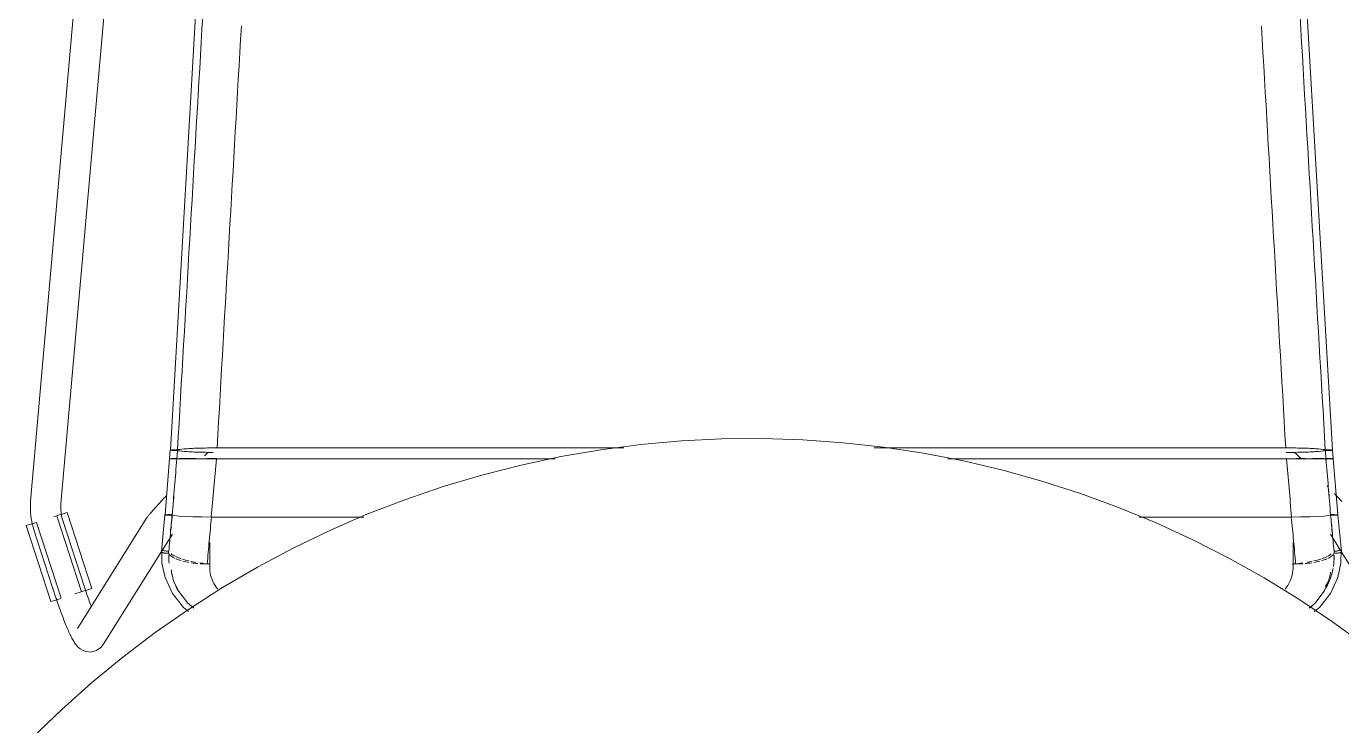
# Model space of a CAD drawing. Header units: millimetres. Extents: x 79795 to 317870, y -36033 to 97293.
# Drawn here: x 172199 to 172718, y 12592 to 12868 of the extents above; entities that cross this region are included whole.
import ezdxf

# ---------------------------------------------------------------- set-up
doc = ezdxf.new("R2010")
doc.units = ezdxf.units.MM
doc.header["$MEASUREMENT"] = 0
doc.layers.add('I-FURN', color=8, linetype='CONTINUOUS', lineweight=9)

msp = doc.modelspace()

# ---------------------------------------------------------------- linework, layer by layer
at = {"layer": 'I-FURN'}
for p, q in [((172239.49, 13124.18), (172200.54, 12680.86)), ((172212.5, 12679.81), (172249.79, 13104.31)), ((172274.98, 13032.89), (172255.69, 12700.98)), ((172695.21, 13032.89), (172714.5, 12700.98)), ((172441.5, 12703.19), (172425.63, 12701.13)), ((172457.43, 12704.62), (172441.5, 12703.19)), ((172473.41, 12705.4), (172457.43, 12704.62)), ((172489.41, 12705.55), (172473.41, 12705.4)), ((172505.4, 12705.06), (172489.41, 12705.55)), ((172521.36, 12703.93), (172505.4, 12705.06)), ((172537.26, 12702.16), (172521.36, 12703.93)), ((172255.41, 12697.63), (172253.59, 12675.42)), ((172255.48, 12697.63), (172255.41, 12697.63)), ((172255.41, 12697.63), (172255.48, 12697.62)), ((172255.42, 12697.63), (172255.68, 12700.98)), ((172255.48, 12697.62), (172255.42, 12697.63)), ((172255.42, 12697.63), (172255.48, 12697.63)), ((172255.96, 12697.62), (172255.67, 12697.62)), ((172255.67, 12697.62), (172255.96, 12697.62)), ((172255.75, 12701.01), (172255.69, 12700.98)), ((172255.69, 12700.98), (172255.76, 12700.96)), ((172255.94, 12701.04), (172255.75, 12701.01)), ((172255.76, 12700.96), (172255.95, 12700.93)), ((172256.23, 12701.06), (172255.94, 12701.04)), ((172255.95, 12700.93), (172256.24, 12700.91)), ((172256.35, 12697.63), (172255.96, 12697.63)), ((172256.35, 12697.62), (172255.96, 12697.62)), ((172255.96, 12697.62), (172256.34, 12697.62)), ((172255.97, 12697.63), (172256.35, 12697.63)), ((172256.62, 12701.08), (172256.23, 12701.06)), ((172256.24, 12700.91), (172256.62, 12700.89)), ((172256.34, 12697.62), (172256.79, 12697.62)), ((172256.35, 12697.63), (172256.8, 12697.63)), ((172256.8, 12697.63), (172256.35, 12697.63)), ((172256.8, 12697.62), (172256.35, 12697.62)), ((172257.07, 12701.09), (172256.62, 12701.08)), ((172256.62, 12700.89), (172257.07, 12700.88)), ((172256.79, 12697.62), (172257.28, 12697.62)), ((172256.8, 12697.63), (172257.29, 12697.63)), ((172257.29, 12697.63), (172256.8, 12697.63)), ((172257.29, 12697.62), (172256.8, 12697.62)), ((172257.56, 12701.09), (172257.07, 12701.09)), ((172257.07, 12700.88), (172257.57, 12700.87)), ((172257.28, 12697.62), (172257.78, 12697.62)), ((172257.29, 12697.63), (172257.79, 12697.63)), ((172257.79, 12697.63), (172257.29, 12697.63)), ((172257.78, 12697.62), (172257.29, 12697.62)), ((172258.05, 12701.09), (172257.56, 12701.09)), ((172257.57, 12700.87), (172258.06, 12700.88)), ((172258.25, 12697.62), (172257.78, 12697.62)), ((172257.78, 12697.62), (172258.25, 12697.62)), ((172257.79, 12697.63), (172258.26, 12697.63)), ((172258.26, 12697.63), (172257.79, 12697.63)), ((172258.52, 12701.08), (172258.05, 12701.09)), ((172258.06, 12700.88), (172258.53, 12700.88)), ((172259.14, 12697.6), (172258.25, 12697.62)), ((172258.25, 12697.62), (172259.14, 12697.6)), ((172259.41, 12701.29), (172258.52, 12701.08)), ((172258.53, 12700.88), (172259.43, 12700.67)), ((172260.88, 12697.59), (172259.14, 12697.6)), ((172259.14, 12697.6), (172260.89, 12697.59)), ((172260.9, 12697.66), (172259.15, 12697.65)), ((172259.16, 12697.65), (172260.91, 12697.66)), ((172261.16, 12701.49), (172259.41, 12701.29)), ((172259.43, 12700.67), (172261.18, 12700.48)), ((172263.39, 12697.58), (172260.89, 12697.59)), ((172260.89, 12697.59), (172263.39, 12697.58)), ((172263.4, 12697.67), (172260.9, 12697.66)), ((172260.91, 12697.66), (172263.41, 12697.67)), ((172263.66, 12701.65), (172261.16, 12701.49)), ((172261.18, 12700.48), (172263.68, 12700.32)), ((172265.82, 12697.57), (172263.39, 12697.58)), ((172263.39, 12697.58), (172266.52, 12697.57)), ((172265.82, 12697.68), (172263.4, 12697.67)), ((172263.41, 12697.67), (172265.82, 12697.68)), ((172266.79, 12701.77), (172263.66, 12701.65)), ((172263.68, 12700.32), (172266.8, 12700.2)), ((172270.09, 12697.56), (172266.52, 12697.57)), ((172266.52, 12697.57), (172270.09, 12697.56)), ((172270.36, 12701.85), (172266.79, 12701.77)), ((172266.8, 12700.2), (172270.35, 12700.12)), ((172270.65, 12700.24), (172269.18, 12698.71)), ((172270.09, 12697.69), (172273.87, 12697.69)), ((172273.87, 12697.69), (172270.09, 12697.69)), ((172273.88, 12697.56), (172270.09, 12697.56)), ((172270.09, 12697.56), (172273.88, 12697.56)), ((172270.35, 12700.12), (172272.6, 12700.09)), ((172274.14, 12701.88), (172270.36, 12701.85)), ((172407.62, 12697.56), (172273.88, 12697.56)), ((172273.88, 12697.56), (172407.62, 12697.56)), ((172434.72, 12701.88), (172274.14, 12701.88)), ((172274.14, 12701.88), (172434.72, 12701.88)), ((172409.86, 12698.44), (172394.21, 12695.11)), ((172425.63, 12701.13), (172409.86, 12698.44)), ((172696.04, 12701.88), (172533.45, 12701.88)), ((172533.45, 12701.88), (172696.04, 12701.88)), ((172553.08, 12699.75), (172537.26, 12702.16)), ((172568.79, 12696.72), (172553.08, 12699.75)), ((172696.31, 12697.56), (172562.67, 12697.56)), ((172562.67, 12697.56), (172696.31, 12697.56)), ((172699.83, 12701.85), (172696.04, 12701.88)), ((172696.16, 12700.09), (172699.84, 12700.12)), ((172700.1, 12697.56), (172696.31, 12697.56)), ((172696.31, 12697.56), (172700.1, 12697.56)), ((172702.11, 12697.57), (172699.53, 12700.24)), ((172703.39, 12701.77), (172699.83, 12701.85)), ((172699.84, 12700.12), (172703.39, 12700.2)), ((172700.1, 12697.69), (172703.66, 12697.68)), ((172703.66, 12697.68), (172700.1, 12697.69)), ((172703.66, 12697.57), (172700.1, 12697.56)), ((172700.1, 12697.56), (172703.67, 12697.57)), ((172706.52, 12701.65), (172703.39, 12701.77)), ((172703.39, 12700.2), (172706.51, 12700.32)), ((172706.79, 12697.58), (172703.67, 12697.57)), ((172703.67, 12697.57), (172706.8, 12697.58)), ((172706.51, 12700.32), (172709, 12700.48)), ((172709.03, 12701.49), (172706.52, 12701.65)), ((172706.78, 12697.67), (172709.28, 12697.66)), ((172709.28, 12697.66), (172706.78, 12697.67)), ((172709.3, 12697.59), (172706.8, 12697.58)), ((172706.8, 12697.58), (172709.3, 12697.59)), ((172709, 12700.48), (172710.75, 12700.67)), ((172710.77, 12701.29), (172709.03, 12701.49)), ((172709.28, 12697.66), (172711.03, 12697.65)), ((172711.03, 12697.65), (172709.28, 12697.66)), ((172711.04, 12697.6), (172709.3, 12697.59)), ((172709.3, 12697.59), (172711.05, 12697.6)), ((172710.75, 12700.67), (172711.66, 12700.88)), ((172711.66, 12701.08), (172710.77, 12701.29)), ((172711.93, 12697.62), (172711.04, 12697.6)), ((172711.05, 12697.6), (172711.94, 12697.62)), ((172712.13, 12701.09), (172711.66, 12701.08)), ((172711.66, 12700.88), (172712.13, 12700.88)), ((172711.93, 12697.63), (172712.4, 12697.63)), ((172712.4, 12697.63), (172711.93, 12697.63)), ((172712.4, 12697.62), (172711.93, 12697.62)), ((172711.94, 12697.62), (172712.41, 12697.62)), ((172712.63, 12701.09), (172712.13, 12701.09)), ((172712.13, 12700.88), (172712.62, 12700.87)), ((172712.4, 12697.63), (172712.89, 12697.63)), ((172712.9, 12697.63), (172712.4, 12697.63)), ((172712.9, 12697.62), (172712.4, 12697.62)), ((172712.41, 12697.62), (172712.9, 12697.62)), ((172712.62, 12700.87), (172713.11, 12700.88)), ((172713.12, 12701.09), (172712.63, 12701.09)), ((172712.89, 12697.63), (172713.38, 12697.63)), ((172713.39, 12697.63), (172712.9, 12697.63)), ((172713.39, 12697.62), (172712.9, 12697.62)), ((172712.9, 12697.62), (172713.39, 12697.62)), ((172713.11, 12700.88), (172713.56, 12700.89)), ((172713.57, 12701.08), (172713.12, 12701.09)), ((172713.38, 12697.63), (172713.84, 12697.63)), ((172713.84, 12697.63), (172713.39, 12697.63)), ((172713.84, 12697.62), (172713.39, 12697.62)), ((172713.39, 12697.62), (172713.85, 12697.62)), ((172713.56, 12700.89), (172713.95, 12700.91)), ((172713.95, 12701.06), (172713.57, 12701.08)), ((172713.84, 12697.63), (172714.22, 12697.63)), ((172714.22, 12697.63), (172713.84, 12697.63)), ((172714.22, 12697.62), (172713.84, 12697.62)), ((172713.85, 12697.62), (172714.23, 12697.62)), ((172714.25, 12701.04), (172713.95, 12701.06)), ((172713.95, 12700.91), (172714.24, 12700.93)), ((172714.52, 12697.62), (172714.22, 12697.62)), ((172714.23, 12697.62), (172714.52, 12697.62)), ((172714.24, 12700.93), (172714.43, 12700.96)), ((172714.43, 12701.01), (172714.25, 12701.04)), ((172714.36, 12697.63), (172714.51, 12697.63)), ((172714.52, 12697.63), (172714.36, 12697.63)), ((172714.5, 12700.98), (172714.43, 12701.01)), ((172714.43, 12700.96), (172714.5, 12700.98)), ((172714.77, 12697.63), (172714.5, 12700.98)), ((172714.51, 12697.63), (172714.7, 12697.63)), ((172714.71, 12697.63), (172714.52, 12697.63)), ((172714.7, 12697.62), (172714.52, 12697.62)), ((172714.52, 12697.62), (172714.71, 12697.62)), ((172714.7, 12697.63), (172714.77, 12697.63)), ((172714.77, 12697.63), (172714.7, 12697.62)), ((172714.71, 12697.62), (172714.77, 12697.63)), ((172714.77, 12697.63), (172714.71, 12697.63)), ((172714.77, 12697.63), (172716.6, 12675.42)), ((172394.21, 12695.11), (172378.71, 12691.17)), ((172584.36, 12693.06), (172568.79, 12696.72)), ((172599.78, 12688.78), (172584.36, 12693.06)), ((172363.37, 12686.6), (172348.23, 12681.43)), ((172378.71, 12691.17), (172363.37, 12686.6)), ((172615.01, 12683.89), (172599.78, 12688.78)), ((172712.87, 12686.38), (172712.39, 12686.89)), ((172252.35, 12681.1), (172252.76, 12681.55)), ((172252.76, 12681.55), (172253.18, 12682)), ((172253.18, 12682), (172253.61, 12682.46)), ((172253.61, 12682.46), (172254.06, 12682.93)), ((172348.23, 12681.43), (172333.31, 12675.66)), ((172630.04, 12678.39), (172615.01, 12683.89)), ((172715.68, 12683.41), (172715.23, 12683.9)), ((172716.13, 12682.93), (172715.68, 12683.41)), ((172716.57, 12682.46), (172716.13, 12682.93)), ((172717, 12682), (172716.57, 12682.46)), ((172717.43, 12681.55), (172717, 12682)), ((172717.84, 12681.1), (172717.43, 12681.55)), ((172200.46, 12679.72), (172200.43, 12678.58)), ((172200.43, 12678.58), (172200.45, 12677.44)), ((172200.45, 12677.44), (172200.51, 12676.3)), ((172200.54, 12680.86), (172200.46, 12679.72)), ((172200.51, 12676.3), (172200.61, 12675.16)), ((172212.43, 12678.46), (172212.45, 12679.12)), ((172212.44, 12677.8), (172212.43, 12678.46)), ((172212.48, 12677.13), (172212.44, 12677.8)), ((172212.45, 12679.12), (172212.49, 12679.78)), ((172212.54, 12676.48), (172212.48, 12677.13)), ((172212.49, 12679.78), (172212.5, 12679.81)), ((172212.63, 12675.82), (172212.54, 12676.48)), ((172213.03, 12675.76), (172214.98, 12676.39)), ((172224.67, 12646.39), (172214.98, 12676.39)), ((172247.87, 12676.14), (172248.1, 12676.4)), ((172248.1, 12676.4), (172248.34, 12676.68)), ((172248.34, 12676.68), (172248.6, 12676.98)), ((172248.6, 12676.98), (172248.87, 12677.29)), ((172248.87, 12677.29), (172249.16, 12677.61)), ((172249.16, 12677.61), (172249.46, 12677.94)), ((172249.46, 12677.94), (172249.77, 12678.3)), ((172249.77, 12678.3), (172250.1, 12678.66)), ((172250.1, 12678.66), (172250.45, 12679.04)), ((172250.45, 12679.04), (172250.8, 12679.43)), ((172250.8, 12679.43), (172251.17, 12679.83)), ((172251.17, 12679.83), (172251.55, 12680.24)), ((172251.55, 12680.24), (172251.94, 12680.67)), ((172251.94, 12680.67), (172252.35, 12681.1)), ((172644.83, 12672.3), (172630.04, 12678.39)), ((172718.24, 12680.67), (172717.84, 12681.1)), ((172198.83, 12671.18), (172200.78, 12671.81)), ((172208.52, 12641.17), (172198.83, 12671.18)), ((172200.61, 12675.16), (172200.76, 12674.03)), ((172200.76, 12674.03), (172200.96, 12672.9)), ((172200.78, 12671.81), (172202.75, 12672.44)), ((172200.96, 12672.9), (172201.2, 12671.79)), ((172201.2, 12671.79), (172201.48, 12670.68)), ((172212.56, 12642.48), (172202.87, 12672.48)), ((172209.68, 12674.68), (172210.84, 12675.06)), ((172210.94, 12675.09), (172220.63, 12645.08)), ((172211.06, 12675.13), (172213.03, 12675.76)), ((172212.74, 12675.17), (172212.63, 12675.82)), ((172212.88, 12674.52), (172212.74, 12675.17)), ((172213.05, 12673.88), (172212.88, 12674.52)), ((172213.24, 12673.25), (172213.05, 12673.88)), ((172221.95, 12646.43), (172213.24, 12673.25)), ((172246.34, 12674.16), (172219.03, 12630.57)), ((172246.34, 12674.16), (172246.55, 12674.48)), ((172246.55, 12674.48), (172246.73, 12674.74)), ((172246.73, 12674.74), (172246.91, 12674.97)), ((172246.91, 12674.97), (172247.08, 12675.19)), ((172247.08, 12675.19), (172247.26, 12675.41)), ((172247.26, 12675.41), (172247.45, 12675.64)), ((172247.45, 12675.64), (172247.65, 12675.88)), ((172247.65, 12675.88), (172247.87, 12676.14)), ((172253.58, 12675.42), (172252.16, 12660.93)), ((172253.65, 12675.45), (172253.58, 12675.42)), ((172253.58, 12675.42), (172253.65, 12675.4)), ((172253.59, 12675.42), (172253.65, 12675.45)), ((172253.66, 12675.4), (172253.59, 12675.42)), ((172253.84, 12675.47), (172253.65, 12675.45)), ((172253.65, 12675.45), (172253.84, 12675.47)), ((172253.65, 12675.4), (172253.84, 12675.37)), ((172254.13, 12675.5), (172253.84, 12675.47)), ((172253.84, 12675.47), (172254.13, 12675.5)), ((172253.84, 12675.37), (172254.14, 12675.35)), ((172254.14, 12675.35), (172253.85, 12675.37)), ((172254.51, 12675.51), (172254.13, 12675.5)), ((172254.13, 12675.5), (172254.51, 12675.51)), ((172254.14, 12675.35), (172254.52, 12675.34)), ((172254.53, 12675.34), (172254.14, 12675.35)), ((172254.96, 12675.52), (172254.51, 12675.51)), ((172254.51, 12675.51), (172254.97, 12675.52)), ((172254.52, 12675.34), (172254.98, 12675.33)), ((172254.98, 12675.33), (172254.53, 12675.34)), ((172255.45, 12675.53), (172254.96, 12675.52)), ((172254.97, 12675.52), (172255.46, 12675.53)), ((172254.98, 12675.33), (172255.47, 12675.32)), ((172255.47, 12675.32), (172254.98, 12675.33)), ((172255.47, 12675.32), (172255.96, 12675.32)), ((172255.97, 12675.32), (172255.47, 12675.32)), ((172256.42, 12675.52), (172255.95, 12675.53)), ((172255.95, 12675.53), (172256.42, 12675.52)), ((172255.96, 12675.32), (172256.44, 12675.33)), ((172256.44, 12675.33), (172255.97, 12675.32)), ((172256.44, 12675.33), (172257.33, 12675.14)), ((172257.32, 12675.14), (172256.44, 12675.33)), ((172257.33, 12675.14), (172259.06, 12674.96)), ((172259.04, 12674.96), (172257.33, 12675.14)), ((172259.06, 12674.96), (172261.54, 12674.81)), ((172261.5, 12674.81), (172259.06, 12674.96)), ((172261.54, 12674.81), (172264.64, 12674.69)), ((172264.57, 12674.7), (172261.54, 12674.81)), ((172264.64, 12674.69), (172268.07, 12674.62)), ((172268.08, 12674.62), (172264.64, 12674.69)), ((172268.17, 12674.62), (172271.93, 12674.59)), ((172271.81, 12674.59), (172268.17, 12674.62)), ((172271.93, 12674.59), (172332.05, 12674.59)), ((172332.05, 12674.59), (172271.93, 12674.59)), ((172333.31, 12675.66), (172318.63, 12669.29)), ((172638.14, 12674.59), (172698.25, 12674.59)), ((172698.25, 12674.59), (172638.14, 12674.59)), ((172659.37, 12665.61), (172644.83, 12672.3)), ((172698.25, 12674.59), (172702.01, 12674.62)), ((172702.01, 12674.62), (172698.37, 12674.59)), ((172702.11, 12674.62), (172705.55, 12674.69)), ((172705.55, 12674.69), (172702.11, 12674.62)), ((172705.55, 12674.69), (172708.65, 12674.81)), ((172708.65, 12674.81), (172705.61, 12674.7)), ((172708.65, 12674.81), (172711.12, 12674.96)), ((172711.13, 12674.96), (172708.69, 12674.81)), ((172711.12, 12674.96), (172712.86, 12675.14)), ((172712.86, 12675.14), (172711.14, 12674.96)), ((172712.86, 12675.14), (172713.75, 12675.33)), ((172713.75, 12675.33), (172712.86, 12675.14)), ((172713.75, 12675.33), (172714.22, 12675.32)), ((172714.22, 12675.32), (172713.75, 12675.33)), ((172714.24, 12675.53), (172713.76, 12675.52)), ((172713.76, 12675.52), (172714.23, 12675.53)), ((172714.22, 12675.32), (172714.72, 12675.32)), ((172714.71, 12675.32), (172714.22, 12675.32)), ((172714.73, 12675.53), (172714.35, 12675.53)), ((172714.35, 12675.53), (172714.73, 12675.53)), ((172715.21, 12675.33), (172714.71, 12675.32)), ((172714.72, 12675.32), (172715.21, 12675.33)), ((172715.22, 12675.52), (172714.73, 12675.53)), ((172714.73, 12675.53), (172715.22, 12675.52)), ((172715.21, 12675.33), (172715.66, 12675.34)), ((172715.66, 12675.34), (172715.21, 12675.33)), ((172715.68, 12675.51), (172715.22, 12675.52)), ((172715.22, 12675.52), (172715.67, 12675.51)), ((172715.66, 12675.34), (172716.05, 12675.35)), ((172716.04, 12675.35), (172715.66, 12675.34)), ((172716.34, 12675.37), (172716.04, 12675.35)), ((172716.05, 12675.5), (172716.35, 12675.47)), ((172716.05, 12675.35), (172716.34, 12675.37)), ((172716.35, 12675.47), (172716.06, 12675.5)), ((172716.34, 12675.37), (172716.53, 12675.4)), ((172716.54, 12675.45), (172716.35, 12675.47)), ((172716.35, 12675.47), (172716.53, 12675.45)), ((172716.53, 12675.45), (172716.6, 12675.42)), ((172716.53, 12675.4), (172716.6, 12675.42)), ((172716.6, 12675.42), (172716.53, 12675.4)), ((172716.6, 12675.42), (172716.54, 12675.45)), ((172716.6, 12675.42), (172718.02, 12660.93)), ((172201.48, 12670.68), (172201.81, 12669.59)), ((172201.81, 12669.59), (172201.83, 12669.54)), ((172201.83, 12669.54), (172210.54, 12642.73)), ((172252.47, 12661.34), (172256.51, 12667.79)), ((172318.63, 12669.29), (172304.22, 12662.35)), ((172713.68, 12667.79), (172717.72, 12661.34)), ((172229.2, 12624.2), (172252.23, 12660.97)), ((172252.37, 12656.37), (172252.29, 12661.83)), ((172271.23, 12664.55), (172271.23, 12654.8)), ((172304.22, 12662.35), (172290.1, 12654.83)), ((172673.62, 12658.36), (172659.37, 12665.61)), ((172698.96, 12654.8), (172698.96, 12664.55)), ((172717.81, 12656.37), (172717.9, 12661.83)), ((172717.95, 12660.97), (172740.99, 12624.2)), ((172253.59, 12650.72), (172252.37, 12656.37)), ((172271.28, 12656.04), (172270.24, 12656.04)), ((172687.58, 12650.54), (172673.62, 12658.36)), ((172699.95, 12656.04), (172698.9, 12656.04)), ((172716.6, 12650.72), (172717.81, 12656.37)), ((172256.49, 12644.4), (172253.59, 12650.72)), ((172290.1, 12654.83), (172276.29, 12646.75)), ((172701.21, 12642.16), (172687.58, 12650.54)), ((172713.7, 12644.4), (172716.6, 12650.72)), ((172218.05, 12644.25), (172220.53, 12645.05)), ((172222.72, 12645.76), (172220.75, 12645.12)), ((172222.06, 12646.11), (172221.95, 12646.43)), ((172222.29, 12645.41), (172222.06, 12646.11)), ((172222.52, 12644.72), (172222.29, 12645.41)), ((172224.67, 12646.39), (172222.72, 12645.76)), ((172259.06, 12645.11), (172257.15, 12648.8)), ((172262.56, 12640.54), (172259.06, 12645.11)), ((172276.29, 12646.75), (172262.81, 12638.13)), ((172707.63, 12640.54), (172711.12, 12645.11)), ((172711.12, 12645.11), (172713.03, 12648.8)), ((172210.47, 12641.8), (172208.52, 12641.17)), ((172212.44, 12642.44), (172210.47, 12641.8)), ((172210.69, 12642.27), (172210.54, 12642.73)), ((172210.93, 12641.53), (172210.69, 12642.27)), ((172211.18, 12640.79), (172210.93, 12641.53)), ((172211.43, 12640.06), (172211.18, 12640.79)), ((172211.68, 12639.33), (172211.43, 12640.06)), ((172222.75, 12644.04), (172222.52, 12644.72)), ((172222.99, 12643.36), (172222.75, 12644.04)), ((172223.22, 12642.69), (172222.99, 12643.36)), ((172223.46, 12642.02), (172223.22, 12642.69)), ((172223.69, 12641.36), (172223.46, 12642.02)), ((172223.93, 12640.72), (172223.69, 12641.36)), ((172224.16, 12640.08), (172223.93, 12640.72)), ((172224.4, 12639.46), (172224.16, 12640.08)), ((172260.83, 12638.87), (172256.49, 12644.4)), ((172264.91, 12638.58), (172262.56, 12640.54)), ((172714.5, 12633.25), (172701.21, 12642.16)), ((172705.28, 12638.58), (172707.63, 12640.54)), ((172709.36, 12638.87), (172713.7, 12644.4)), ((172211.93, 12638.61), (172211.68, 12639.33)), ((172212.19, 12637.89), (172211.93, 12638.61)), ((172212.44, 12637.19), (172212.19, 12637.89)), ((172212.7, 12636.49), (172212.44, 12637.19)), ((172212.95, 12635.8), (172212.7, 12636.49)), ((172213.21, 12635.12), (172212.95, 12635.8)), ((172213.46, 12634.46), (172213.21, 12635.12)), ((172262.81, 12638.13), (172249.69, 12628.97)), ((172262.88, 12637.23), (172260.83, 12638.87)), ((172707.31, 12637.23), (172709.36, 12638.87)), ((172213.71, 12633.8), (172213.46, 12634.46)), ((172213.96, 12633.16), (172213.71, 12633.8)), ((172214.22, 12632.54), (172213.96, 12633.16)), ((172214.46, 12631.93), (172214.22, 12632.54)), ((172214.71, 12631.33), (172214.46, 12631.93)), ((172214.96, 12630.75), (172214.71, 12631.33)), ((172215.2, 12630.19), (172214.96, 12630.75)), ((172215.44, 12629.65), (172215.2, 12630.19)), ((172215.68, 12629.12), (172215.44, 12629.65)), ((172727.42, 12623.81), (172714.5, 12633.25)), ((172215.91, 12628.61), (172215.68, 12629.12)), ((172216.14, 12628.12), (172215.91, 12628.61)), ((172216.38, 12627.64), (172216.14, 12628.12)), ((172216.61, 12627.19), (172216.38, 12627.64)), ((172216.83, 12626.75), (172216.61, 12627.19)), ((172217.06, 12626.32), (172216.83, 12626.75)), ((172217.29, 12625.91), (172217.06, 12626.32)), ((172217.53, 12625.51), (172217.29, 12625.91)), ((172217.77, 12625.12), (172217.53, 12625.51)), ((172218.03, 12624.73), (172217.77, 12625.12)), ((172218.3, 12624.34), (172218.03, 12624.73)), ((172218.62, 12623.94), (172218.3, 12624.34)), ((172249.69, 12628.97), (172236.95, 12619.3)), ((172218.99, 12623.51), (172218.62, 12623.94)), ((172219.45, 12623.05), (172218.99, 12623.51)), ((172220.08, 12622.53), (172219.45, 12623.05)), ((172220.99, 12621.96), (172220.08, 12622.53)), ((172222.37, 12621.44), (172220.99, 12621.96)), ((172224.35, 12621.27), (172222.37, 12621.44)), ((172226.57, 12621.86), (172224.35, 12621.27)), ((172236.95, 12619.3), (172224.6, 12609.13)), ((172228.31, 12623.08), (172226.57, 12621.86)), ((172228.31, 12623.08), (172229.2, 12624.2)), ((172224.6, 12609.13), (172212.67, 12598.47)), ((172212.67, 12598.47), (172201.18, 12587.34))]:
    msp.add_line(p, q, dxfattribs=at)
for points in [[(172258.52, 12701.08), (172261.74, 12756.49), (172268.18, 12867.25), (172274.62, 12977.85), (172277.84, 13033.08)], [(172711.66, 12701.08), (172708.44, 12756.49), (172702, 12867.25), (172695.56, 12977.85), (172692.34, 13033.08)], [(172274.14, 12701.88), (172277.34, 12757.4), (172280.53, 12812.93), (172283.73, 12868.37)], [(172686.46, 12868.37), (172689.65, 12812.91), (172692.85, 12757.4), (172696.04, 12701.88)], [(172258.53, 12700.88), (172257.94, 12700.87), (172256.43, 12700.87), (172255.69, 12700.95), (172255.68, 12700.98)], [(172256.44, 12675.33), (172256.74, 12679.04), (172257.35, 12686.46), (172257.95, 12693.9), (172258.25, 12697.62)], [(172258.52, 12701.08), (172258.48, 12700.51), (172258.39, 12699.35), (172258.3, 12698.2), (172258.25, 12697.62)], [(172258.53, 12700.88), (172258.48, 12700.34), (172258.39, 12699.26), (172258.3, 12698.17), (172258.26, 12697.63)], [(172272.85, 12686.07), (172273.19, 12689.9), (172273.53, 12693.73), (172273.88, 12697.56)], [(172696.31, 12697.56), (172696.65, 12693.73), (172697, 12689.9), (172697.34, 12686.07)], [(172711.66, 12701.08), (172711.71, 12700.51), (172711.8, 12699.35), (172711.89, 12698.2), (172711.93, 12697.62)], [(172711.66, 12700.88), (172711.7, 12700.34), (172711.79, 12699.26), (172711.88, 12698.17), (172711.93, 12697.63)], [(172713.75, 12675.33), (172713.45, 12679.04), (172712.84, 12686.46), (172712.24, 12693.9), (172711.94, 12697.62)], [(172257.63, 12690.08), (172257.67, 12690.49), (172257.7, 12690.9), (172257.73, 12691.31)], [(172256.42, 12675.52), (172256.73, 12679.16), (172257.03, 12682.81), (172257.33, 12686.47)], [(172271.81, 12674.59), (172272.16, 12678.42), (172272.5, 12682.24), (172272.85, 12686.07)], [(172697.34, 12686.07), (172697.68, 12682.24), (172698.03, 12678.42), (172698.37, 12674.59)], [(172256.44, 12675.33), (172256.2, 12672.81), (172255.72, 12667.77), (172255.24, 12662.82), (172255, 12660.38)], [(172256.42, 12675.52), (172256.19, 12673.14), (172255.95, 12670.78), (172255.72, 12668.43)], [(172271.93, 12674.59), (172271.63, 12671.46), (172271.04, 12665.21), (172270.5, 12659.07), (172270.24, 12656.04)], [(172698.25, 12674.59), (172698.56, 12671.46), (172699.15, 12665.21), (172699.69, 12659.07), (172699.95, 12656.04)], [(172713.75, 12675.33), (172713.99, 12672.81), (172714.47, 12667.77), (172714.95, 12662.82), (172715.19, 12660.38)], [(172713.78, 12675.33), (172714.01, 12673.02), (172714.24, 12670.71), (172714.47, 12668.43)], [(172252.35, 12661.68), (172252.39, 12661.64), (172252.51, 12661.54), (172252.81, 12661.41), (172253.19, 12661.29), (172253.65, 12661.2), (172254.14, 12661.13), (172254.64, 12661.1), (172254.95, 12661.1), (172255.1, 12661.11)], [(172257.55, 12658.21), (172256.85, 12658.53), (172255.71, 12659.23), (172255.15, 12659.98), (172255, 12660.38)], [(172255.04, 12659.55), (172255.05, 12658.89), (172255.09, 12658.25), (172255.15, 12657.6)], [(172255.18, 12656.38), (172255.09, 12657.2), (172255.08, 12658.02), (172255.09, 12658.85)], [(172256.01, 12660.02), (172256.42, 12659.7), (172256.94, 12659.37), (172257.58, 12659.07)], [(172257.83, 12658.95), (172258.46, 12658.65), (172259.21, 12658.38), (172260.02, 12658.11)], [(172259.98, 12657.32), (172259.25, 12657.53), (172258.61, 12657.76), (172258.01, 12658.01)], [(172260.45, 12657.96), (172261.26, 12657.71), (172262.13, 12657.48), (172263.05, 12657.26)], [(172263.03, 12656.64), (172262.19, 12656.79), (172261.38, 12656.95), (172260.65, 12657.14)], [(172263.71, 12657.11), (172264.39, 12656.96), (172265.1, 12656.81), (172265.82, 12656.69)], [(172266.52, 12656.21), (172265.62, 12656.28), (172264.73, 12656.39), (172263.88, 12656.51)], [(172267.4, 12656.46), (172267.87, 12656.39), (172268.35, 12656.34), (172268.83, 12656.29)], [(172270.24, 12656.04), (172269.28, 12656.05), (172268.35, 12656.08), (172267.44, 12656.14)], [(172271.23, 12654.52), (172271.22, 12655.03), (172271.24, 12655.54), (172271.28, 12656.04)], [(172698.9, 12656.05), (172698.95, 12655.54), (172698.97, 12655.03), (172698.96, 12654.52)], [(172702.73, 12656.14), (172701.82, 12656.08), (172700.9, 12656.05), (172699.95, 12656.04)], [(172701.37, 12656.28), (172701.84, 12656.33), (172702.31, 12656.39), (172702.78, 12656.46)], [(172706.31, 12656.51), (172705.45, 12656.39), (172704.58, 12656.27), (172703.67, 12656.21)], [(172704.47, 12656.72), (172705.16, 12656.84), (172705.81, 12656.97), (172706.48, 12657.11)], [(172707.14, 12657.26), (172708.06, 12657.47), (172709, 12657.7), (172709.85, 12657.95)], [(172709.54, 12657.14), (172708.79, 12656.95), (172707.99, 12656.79), (172707.15, 12656.64)], [(172710.18, 12658.1), (172710.99, 12658.37), (172711.8, 12658.65), (172712.36, 12658.95)], [(172712.19, 12658.01), (172711.6, 12657.76), (172710.94, 12657.53), (172710.2, 12657.32)], [(172712.6, 12659.06), (172713.24, 12659.38), (172713.63, 12659.7), (172713.96, 12660.02)], [(172715.15, 12658.84), (172715.14, 12657.58), (172715.04, 12656.32), (172714.86, 12655.08)], [(172715.07, 12658.03), (172715.11, 12658.54), (172715.12, 12659.04), (172715.11, 12659.55)], [(172255.97, 12653.13), (172256.17, 12652.4), (172256.4, 12651.69), (172256.67, 12650.98)], [(172706.69, 12639.71), (172706.26, 12639.3), (172705.81, 12638.91), (172705.34, 12638.53)]]:
    msp.add_open_spline(points, degree=3, dxfattribs=at)
for points, knots in [([(172255.68, 12700.98), (172255.69, 12701), (172255.82, 12701.03), (172256.22, 12701.06), (172256.6, 12701.08), (172257.06, 12701.09), (172257.55, 12701.1), (172258.06, 12701.09), (172258.37, 12701.09), (172258.52, 12701.08)], [-0.498493, -0.498493, -0.498493, -0.498493, -0.375, -0.3125, -0.25, -0.1875, -0.125, -0.0625, 0, 0, 0, 0]), ([(172258.52, 12701.08), (172258.8, 12701.23), (172260.19, 12701.44), (172263.55, 12701.66), (172266.71, 12701.78), (172270.32, 12701.86), (172272.87, 12701.88), (172274.14, 12701.88)], [-1, -1, -1, -1, -0.666667, -0.5, -0.333333, -0.166667, 0, 0, 0, 0]), ([(172272.6, 12700.09), (172270.58, 12700.11), (172267.35, 12700.16), (172263.56, 12700.31), (172260.21, 12700.53), (172258.82, 12700.74), (172258.53, 12700.88)], [-0.9335619, -0.9335619, -0.9335619, -0.9335619, -0.6666667, -0.5, -0.3333333, 0, 0, 0, 0]), ([(172696.04, 12701.88), (172697.32, 12701.88), (172699.87, 12701.86), (172703.47, 12701.78), (172706.64, 12701.66), (172710, 12701.44), (172711.39, 12701.23), (172711.66, 12701.08)], [-1, -1, -1, -1, -0.833333, -0.666667, -0.5, -0.333333, 0, 0, 0, 0]), ([(172711.66, 12700.88), (172711.37, 12700.74), (172709.97, 12700.53), (172706.62, 12700.31), (172703.47, 12700.19), (172699.91, 12700.11), (172697.4, 12700.09), (172696.16, 12700.09)], [-1, -1, -1, -1, -0.6666667, -0.5, -0.3333333, -0.1666667, -0.003964, -0.003964, -0.003964, -0.003964]), ([(172711.66, 12701.08), (172711.89, 12701.09), (172712.38, 12701.1), (172713.01, 12701.09), (172713.47, 12701.08), (172713.89, 12701.07), (172714.34, 12701.04), (172714.5, 12701), (172714.5, 12700.98)], [-1, -1, -1, -1, -0.90625, -0.8125, -0.765625, -0.71875, -0.625, -0.501507, -0.501507, -0.501507, -0.501507]), ([(172714.5, 12700.98), (172714.5, 12700.97), (172714.36, 12700.94), (172713.97, 12700.91), (172713.58, 12700.89), (172713.12, 12700.88), (172712.63, 12700.87), (172712.12, 12700.87), (172711.81, 12700.88), (172711.66, 12700.88)], [-0.5, -0.5, -0.5, -0.5, -0.375, -0.3125, -0.25, -0.1875, -0.125, -0.0625, 0, 0, 0, 0]), ([(172713.22, 12682.05), (172713.1, 12683.55), (172712.66, 12688.74), (172712.23, 12693.94), (172711.93, 12697.63)], [0.2955287, 0.2955287, 0.2955287, 0.2955287, 0.5, 1, 1, 1, 1]), ([(172255, 12660.38), (172254.86, 12660.36), (172254.57, 12660.33), (172254.15, 12660.31), (172253.78, 12660.32), (172253.48, 12660.34), (172253.21, 12660.38), (172252.96, 12660.43), (172252.74, 12660.49), (172252.54, 12660.55), (172252.35, 12660.65), (172252.25, 12660.74), (172252.21, 12660.78)], [0, 0, 0, 0, 0.0555556, 0.1111111, 0.1666667, 0.1944444, 0.2222222, 0.2777778, 0.3055556, 0.3333333, 0.3888889, 0.4444444, 0.4444444, 0.4444444, 0.4444444]), ([(172715.08, 12661.11), (172715.31, 12661.1), (172715.79, 12661.11), (172716.55, 12661.19), (172717.21, 12661.34), (172717.65, 12661.52), (172717.8, 12661.64), (172717.84, 12661.68)], [-1, -1, -1, -1, -0.90625, -0.8125, -0.71875, -0.625, -0.5625, -0.5625, -0.5625, -0.5625]), ([(172717.97, 12660.78), (172717.96, 12660.76), (172717.91, 12660.71), (172717.81, 12660.64), (172717.61, 12660.54), (172717.29, 12660.44), (172716.9, 12660.36), (172716.54, 12660.33), (172716.17, 12660.31), (172715.72, 12660.32), (172715.36, 12660.35), (172715.19, 12660.38)], [0.5555556, 0.5555556, 0.5555556, 0.5555556, 0.5833333, 0.6180556, 0.6527778, 0.7222222, 0.7916667, 0.8263889, 0.8611111, 0.9305556, 1, 1, 1, 1]), ([(172274.39, 12646.15), (172273.63, 12647.06), (172271.7, 12650.05), (172271.07, 12653.66), (172271.28, 12656.04)], [0.5, 0.5, 0.5, 0.5, 0.6666667, 1, 1, 1, 1]), ([(172698.9, 12656.04), (172699.12, 12653.66), (172698.49, 12650.05), (172696.56, 12647.06), (172695.79, 12646.15)], [0, 0, 0, 0, 0.3333333, 0.5, 0.5, 0.5, 0.5]), ([(172715.19, 12660.38), (172715.04, 12659.98), (172714.48, 12659.24), (172713.35, 12658.54), (172712.67, 12658.22)], [0, 0, 0, 0, 0.1666667, 0.3309695, 0.3309695, 0.3309695, 0.3309695]), ([(172259.07, 12645.13), (172258.55, 12645.96), (172256.97, 12648.68), (172256.38, 12651.66), (172256.09, 12653.77)], [-0.4024189, -0.4024189, -0.4024189, -0.4024189, -0.3333333, -0.1789981, -0.1789981, -0.1789981, -0.1789981]), ([(172714.71, 12654.32), (172714.28, 12652.02), (172713.25, 12648.76), (172711.52, 12645.84), (172710.94, 12644.97)], [0.1634809, 0.1634809, 0.1634809, 0.1634809, 0.3333333, 0.408557, 0.408557, 0.408557, 0.408557]), ([(172711.66, 12647.04), (172711.99, 12647.62), (172713.02, 12649.48), (172713.52, 12651.46), (172713.74, 12652.83)], [0.6175454, 0.6175454, 0.6175454, 0.6175454, 0.6666667, 0.7702374, 0.7702374, 0.7702374, 0.7702374])]:
    msp.add_open_spline(points, degree=3, knots=knots, dxfattribs=at)

doc.saveas('drawing.dxf')
